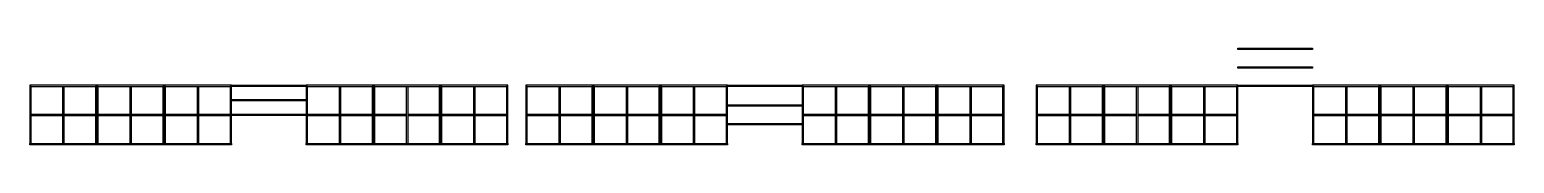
# Model space of a CAD drawing. Header units: millimetres. Extents: x -8279 to 76201, y -81 to 21625.
# Drawn here: x 56331 to 76201, y 6151 to 7444 of the extents above; entities that cross this region are included whole.
import ezdxf

# ---------------------------------------------------------------- set-up
doc = ezdxf.new("R2010")
doc.units = ezdxf.units.MM

msp = doc.modelspace()

# ---------------------------------------------------------------- linework, layer by layer
for p, q in [((56771.572, 6933.241), (56771.572, 6169.241)), ((56789.572, 6933.241), (56789.572, 6169.241)), ((57671.572, 6933.241), (57671.572, 6169.241)), ((57689.572, 6933.241), (57689.572, 6169.241)), ((58571.572, 6933.241), (58571.572, 6169.241)), ((58589.572, 6933.241), (58589.572, 6169.241)), ((60471.572, 6933.241), (60471.572, 6169.241)), ((60489.572, 6933.241), (60489.572, 6169.241)), ((61371.572, 6933.241), (61371.572, 6169.241)), ((61389.572, 6933.241), (61389.572, 6169.241)), ((62271.572, 6933.241), (62271.572, 6169.241)), ((62289.572, 6933.241), (62289.572, 6169.241)), ((63412.266, 6933.241), (63412.266, 6169.241)), ((63430.266, 6933.241), (63430.266, 6169.241)), ((64312.266, 6933.241), (64312.266, 6169.241)), ((64330.266, 6933.241), (64330.266, 6169.241)), ((65212.266, 6933.241), (65212.266, 6169.241)), ((65230.266, 6933.241), (65230.266, 6169.241)), ((67112.266, 6933.241), (67112.266, 6169.241)), ((67130.266, 6933.241), (67130.266, 6169.241)), ((68012.266, 6933.241), (68012.266, 6169.241)), ((68030.266, 6933.241), (68030.266, 6169.241)), ((68912.266, 6933.241), (68912.266, 6169.241)), ((68930.266, 6933.241), (68930.266, 6169.241)), ((70242.397, 6933.241), (70242.397, 6169.241)), ((70260.397, 6933.241), (70260.397, 6169.241)), ((71142.397, 6933.241), (71142.397, 6169.241)), ((71160.397, 6933.241), (71160.397, 6169.241)), ((72042.397, 6933.241), (72042.397, 6169.241)), ((72060.397, 6933.241), (72060.397, 6169.241)), ((73942.397, 6933.241), (73942.397, 6169.241)), ((73960.397, 6933.241), (73960.397, 6169.241)), ((74842.397, 6933.241), (74842.397, 6169.241)), ((74860.397, 6933.241), (74860.397, 6169.241)), ((75742.397, 6933.241), (75742.397, 6169.241)), ((75760.397, 6933.241), (75760.397, 6169.241)), ((56348.572, 6560.241), (56771.572, 6560.241)), ((56789.572, 6560.241), (57212.572, 6560.241)), ((57248.572, 6560.241), (57671.572, 6560.241)), ((57689.572, 6560.241), (58112.572, 6560.241)), ((58148.572, 6560.241), (58571.572, 6560.241)), ((58589.572, 6560.241), (59012.572, 6560.241)), ((60048.572, 6560.241), (60471.572, 6560.241)), ((60489.572, 6560.241), (60912.572, 6560.241)), ((60948.572, 6560.241), (61371.572, 6560.241)), ((61389.572, 6560.241), (61812.572, 6560.241)), ((61848.572, 6560.241), (62271.572, 6560.241)), ((62289.572, 6560.241), (62712.572, 6560.241)), ((62989.266, 6560.241), (63412.266, 6560.241)), ((63430.266, 6560.241), (63853.266, 6560.241)), ((63889.266, 6560.241), (64312.266, 6560.241)), ((64330.266, 6560.241), (64753.266, 6560.241)), ((64789.266, 6560.241), (65212.266, 6560.241)), ((65230.266, 6560.241), (65653.266, 6560.241)), ((66689.266, 6560.241), (67112.266, 6560.241)), ((67130.266, 6560.241), (67553.266, 6560.241)), ((67589.266, 6560.241), (68012.266, 6560.241)), ((68030.266, 6560.241), (68453.266, 6560.241)), ((68489.266, 6560.241), (68912.266, 6560.241)), ((68930.266, 6560.241), (69353.266, 6560.241)), ((69819.397, 6560.241), (70242.397, 6560.241)), ((70260.397, 6560.241), (70683.397, 6560.241)), ((70719.397, 6560.241), (71142.397, 6560.241)), ((71160.397, 6560.241), (71583.397, 6560.241)), ((71619.397, 6560.241), (72042.397, 6560.241)), ((72060.397, 6560.241), (72483.397, 6560.241)), ((73519.397, 6560.241), (73942.397, 6560.241)), ((73960.397, 6560.241), (74383.397, 6560.241)), ((74419.397, 6560.241), (74842.397, 6560.241)), ((74860.397, 6560.241), (75283.397, 6560.241)), ((75319.397, 6560.241), (75742.397, 6560.241)), ((75760.397, 6560.241), (76183.397, 6560.241)), ((56348.572, 6542.241), (56771.572, 6542.241)), ((56789.572, 6542.241), (57212.572, 6542.241)), ((57248.572, 6542.241), (57671.572, 6542.241)), ((57689.572, 6542.241), (58112.572, 6542.241)), ((58148.572, 6542.241), (58571.572, 6542.241)), ((58589.572, 6542.241), (59012.572, 6542.241)), ((60048.572, 6542.241), (60471.572, 6542.241)), ((60489.572, 6542.241), (60912.572, 6542.241)), ((60948.572, 6542.241), (61371.572, 6542.241)), ((61389.572, 6542.241), (61812.572, 6542.241)), ((61848.572, 6542.241), (62271.572, 6542.241)), ((62289.572, 6542.241), (62712.572, 6542.241)), ((62989.266, 6542.241), (63412.266, 6542.241)), ((63430.266, 6542.241), (63853.266, 6542.241)), ((63889.266, 6542.241), (64312.266, 6542.241)), ((64330.266, 6542.241), (64753.266, 6542.241)), ((64789.266, 6542.241), (65212.266, 6542.241)), ((65230.266, 6542.241), (65653.266, 6542.241)), ((66689.266, 6542.241), (67112.266, 6542.241)), ((67130.266, 6542.241), (67553.266, 6542.241)), ((67589.266, 6542.241), (68012.266, 6542.241)), ((68030.266, 6542.241), (68453.266, 6542.241)), ((68489.266, 6542.241), (68912.266, 6542.241)), ((68930.266, 6542.241), (69353.266, 6542.241)), ((69819.397, 6542.241), (70242.397, 6542.241)), ((70260.397, 6542.241), (70683.397, 6542.241)), ((70719.397, 6542.241), (71142.397, 6542.241)), ((71160.397, 6542.241), (71583.397, 6542.241)), ((71619.397, 6542.241), (72042.397, 6542.241)), ((72060.397, 6542.241), (72483.397, 6542.241)), ((73519.397, 6542.241), (73942.397, 6542.241)), ((73960.397, 6542.241), (74383.397, 6542.241)), ((74419.397, 6542.241), (74842.397, 6542.241)), ((74860.397, 6542.241), (75283.397, 6542.241)), ((75319.397, 6542.241), (75742.397, 6542.241)), ((75760.397, 6542.241), (76183.397, 6542.241))]:
    msp.add_line(p, q)
for points in [[(72501.397, 7443.682), (73501.397, 7443.682), (73501.397, 7425.682), (72501.397, 7425.682)], [(72501.397, 7194.982), (73501.397, 7194.982), (73501.397, 7176.982), (72501.397, 7176.982)], [(57230.572, 6951.241), (56330.572, 6951.241), (56330.572, 6933.241), (57230.572, 6933.241)], [(56330.572, 6933.241), (56330.572, 6169.241), (56348.572, 6169.241), (56348.572, 6933.241)], [(57230.572, 6169.241), (57230.572, 6933.241), (57212.572, 6933.241), (57212.572, 6169.241)], [(58130.572, 6951.241), (57230.572, 6951.241), (57230.572, 6933.241), (58130.572, 6933.241)], [(57230.572, 6933.241), (57230.572, 6169.241), (57248.572, 6169.241), (57248.572, 6933.241)], [(58130.572, 6169.241), (58130.572, 6933.241), (58112.572, 6933.241), (58112.572, 6169.241)], [(59030.572, 6951.241), (58130.572, 6951.241), (58130.572, 6933.241), (59030.572, 6933.241)], [(58130.572, 6933.241), (58130.572, 6169.241), (58148.572, 6169.241), (58148.572, 6933.241)], [(59030.572, 6169.241), (59030.572, 6933.241), (59012.572, 6933.241), (59012.572, 6169.241)], [(59030.572, 6951.241), (60030.572, 6951.241), (60030.572, 6933.241), (59030.572, 6933.241)], [(60930.572, 6951.241), (60030.572, 6951.241), (60030.572, 6933.241), (60930.572, 6933.241)], [(60030.572, 6933.241), (60030.572, 6169.241), (60048.572, 6169.241), (60048.572, 6933.241)], [(60930.572, 6169.241), (60930.572, 6933.241), (60912.572, 6933.241), (60912.572, 6169.241)], [(61830.572, 6951.241), (60930.572, 6951.241), (60930.572, 6933.241), (61830.572, 6933.241)], [(60930.572, 6933.241), (60930.572, 6169.241), (60948.572, 6169.241), (60948.572, 6933.241)], [(61830.572, 6169.241), (61830.572, 6933.241), (61812.572, 6933.241), (61812.572, 6169.241)], [(62730.572, 6951.241), (61830.572, 6951.241), (61830.572, 6933.241), (62730.572, 6933.241)], [(61830.572, 6933.241), (61830.572, 6169.241), (61848.572, 6169.241), (61848.572, 6933.241)], [(62730.572, 6169.241), (62730.572, 6933.241), (62712.572, 6933.241), (62712.572, 6169.241)], [(63871.266, 6951.241), (62971.266, 6951.241), (62971.266, 6933.241), (63871.266, 6933.241)], [(62971.266, 6933.241), (62971.266, 6169.241), (62989.266, 6169.241), (62989.266, 6933.241)], [(63871.266, 6169.241), (63871.266, 6933.241), (63853.266, 6933.241), (63853.266, 6169.241)], [(64771.266, 6951.241), (63871.266, 6951.241), (63871.266, 6933.241), (64771.266, 6933.241)], [(63871.266, 6933.241), (63871.266, 6169.241), (63889.266, 6169.241), (63889.266, 6933.241)], [(64771.266, 6169.241), (64771.266, 6933.241), (64753.266, 6933.241), (64753.266, 6169.241)], [(65671.266, 6951.241), (64771.266, 6951.241), (64771.266, 6933.241), (65671.266, 6933.241)], [(64771.266, 6933.241), (64771.266, 6169.241), (64789.266, 6169.241), (64789.266, 6933.241)], [(65671.266, 6169.241), (65671.266, 6933.241), (65653.266, 6933.241), (65653.266, 6169.241)], [(65671.266, 6951.241), (66671.266, 6951.241), (66671.266, 6933.241), (65671.266, 6933.241)], [(67571.266, 6951.241), (66671.266, 6951.241), (66671.266, 6933.241), (67571.266, 6933.241)], [(66671.266, 6933.241), (66671.266, 6169.241), (66689.266, 6169.241), (66689.266, 6933.241)], [(67571.266, 6169.241), (67571.266, 6933.241), (67553.266, 6933.241), (67553.266, 6169.241)], [(68471.266, 6951.241), (67571.266, 6951.241), (67571.266, 6933.241), (68471.266, 6933.241)], [(67571.266, 6933.241), (67571.266, 6169.241), (67589.266, 6169.241), (67589.266, 6933.241)], [(68471.266, 6169.241), (68471.266, 6933.241), (68453.266, 6933.241), (68453.266, 6169.241)], [(69371.266, 6951.241), (68471.266, 6951.241), (68471.266, 6933.241), (69371.266, 6933.241)], [(68471.266, 6933.241), (68471.266, 6169.241), (68489.266, 6169.241), (68489.266, 6933.241)], [(69371.266, 6169.241), (69371.266, 6933.241), (69353.266, 6933.241), (69353.266, 6169.241)], [(70701.397, 6951.241), (69801.397, 6951.241), (69801.397, 6933.241), (70701.397, 6933.241)], [(69801.397, 6933.241), (69801.397, 6169.241), (69819.397, 6169.241), (69819.397, 6933.241)], [(70701.397, 6169.241), (70701.397, 6933.241), (70683.397, 6933.241), (70683.397, 6169.241)], [(71601.397, 6951.241), (70701.397, 6951.241), (70701.397, 6933.241), (71601.397, 6933.241)], [(70701.397, 6933.241), (70701.397, 6169.241), (70719.397, 6169.241), (70719.397, 6933.241)], [(71601.397, 6169.241), (71601.397, 6933.241), (71583.397, 6933.241), (71583.397, 6169.241)], [(72501.397, 6951.241), (71601.397, 6951.241), (71601.397, 6933.241), (72501.397, 6933.241)], [(71601.397, 6933.241), (71601.397, 6169.241), (71619.397, 6169.241), (71619.397, 6933.241)], [(72501.397, 6169.241), (72501.397, 6933.241), (72483.397, 6933.241), (72483.397, 6169.241)], [(72501.397, 6951.241), (73501.397, 6951.241), (73501.397, 6933.241), (72501.397, 6933.241)], [(74401.397, 6951.241), (73501.397, 6951.241), (73501.397, 6933.241), (74401.397, 6933.241)], [(73501.397, 6933.241), (73501.397, 6169.241), (73519.397, 6169.241), (73519.397, 6933.241)], [(74401.397, 6169.241), (74401.397, 6933.241), (74383.397, 6933.241), (74383.397, 6169.241)], [(75301.397, 6951.241), (74401.397, 6951.241), (74401.397, 6933.241), (75301.397, 6933.241)], [(74401.397, 6933.241), (74401.397, 6169.241), (74419.397, 6169.241), (74419.397, 6933.241)], [(75301.397, 6169.241), (75301.397, 6933.241), (75283.397, 6933.241), (75283.397, 6169.241)], [(76201.397, 6951.241), (75301.397, 6951.241), (75301.397, 6933.241), (76201.397, 6933.241)], [(75301.397, 6933.241), (75301.397, 6169.241), (75319.397, 6169.241), (75319.397, 6933.241)], [(76201.397, 6169.241), (76201.397, 6933.241), (76183.397, 6933.241), (76183.397, 6169.241)], [(59030.572, 6755.535), (60030.572, 6755.535), (60030.572, 6737.535), (59030.572, 6737.535)], [(59030.572, 6559.828), (60030.572, 6559.828), (60030.572, 6541.828), (59030.572, 6541.828)], [(65671.266, 6684.541), (66671.266, 6684.541), (66671.266, 6666.541), (65671.266, 6666.541)], [(65671.266, 6435.841), (66671.266, 6435.841), (66671.266, 6417.841), (65671.266, 6417.841)], [(56330.572, 6151.241), (56330.572, 6169.241), (57230.572, 6169.241), (57230.572, 6151.241)], [(57230.572, 6151.241), (57230.572, 6169.241), (58130.572, 6169.241), (58130.572, 6151.241)], [(58130.572, 6151.241), (58130.572, 6169.241), (59030.572, 6169.241), (59030.572, 6151.241)], [(60030.572, 6151.241), (60030.572, 6169.241), (60930.572, 6169.241), (60930.572, 6151.241)], [(60930.572, 6151.241), (60930.572, 6169.241), (61830.572, 6169.241), (61830.572, 6151.241)], [(61830.572, 6151.241), (61830.572, 6169.241), (62730.572, 6169.241), (62730.572, 6151.241)], [(62971.266, 6151.241), (62971.266, 6169.241), (63871.266, 6169.241), (63871.266, 6151.241)], [(63871.266, 6151.241), (63871.266, 6169.241), (64771.266, 6169.241), (64771.266, 6151.241)], [(64771.266, 6151.241), (64771.266, 6169.241), (65671.266, 6169.241), (65671.266, 6151.241)], [(66671.266, 6151.241), (66671.266, 6169.241), (67571.266, 6169.241), (67571.266, 6151.241)], [(67571.266, 6151.241), (67571.266, 6169.241), (68471.266, 6169.241), (68471.266, 6151.241)], [(68471.266, 6151.241), (68471.266, 6169.241), (69371.266, 6169.241), (69371.266, 6151.241)], [(69801.397, 6151.241), (69801.397, 6169.241), (70701.397, 6169.241), (70701.397, 6151.241)], [(70701.397, 6151.241), (70701.397, 6169.241), (71601.397, 6169.241), (71601.397, 6151.241)], [(71601.397, 6151.241), (71601.397, 6169.241), (72501.397, 6169.241), (72501.397, 6151.241)], [(73501.397, 6151.241), (73501.397, 6169.241), (74401.397, 6169.241), (74401.397, 6151.241)], [(74401.397, 6151.241), (74401.397, 6169.241), (75301.397, 6169.241), (75301.397, 6151.241)], [(75301.397, 6151.241), (75301.397, 6169.241), (76201.397, 6169.241), (76201.397, 6151.241)]]:
    msp.add_lwpolyline(points, close=True)

doc.saveas('drawing.dxf')
